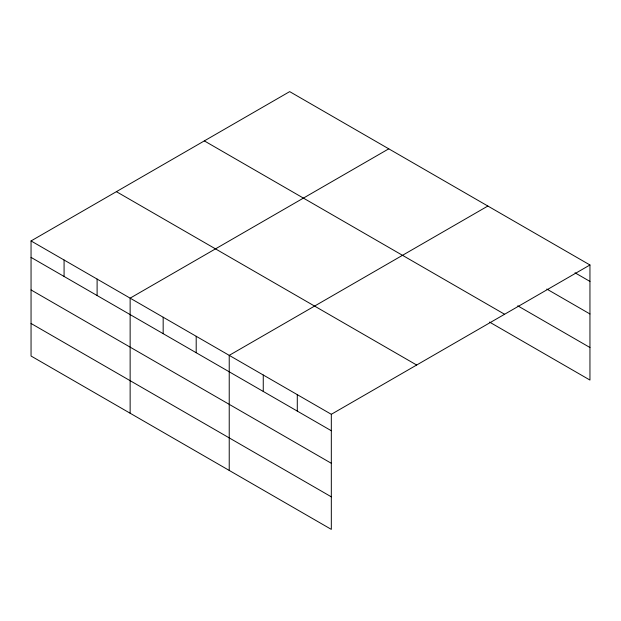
<?xml version="1.0" encoding="UTF-8"?>
<svg xmlns="http://www.w3.org/2000/svg" width="621" height="621" viewBox="0 0 621 621"><rect width="100%" height="100%" fill="white"/><g stroke="black" fill="none" stroke-linecap="round" stroke-linejoin="round"><path stroke-width="0.93" d="M31.05 240.94L331.319 414.3L331.319 529.379L31.05 356.019L31.05 240.94L289.681 91.621L589.95 264.981L589.95 380.06L489.519 322.074M388.769 148.83L130.138 298.15L130.138 413.229M487.858 206.04L229.227 355.359L229.227 470.439M331.319 414.3L589.95 264.981M575.007 272.798L589.95 281.422M546.79 289.052L589.95 313.97M517.743 305.819L589.95 347.512M204.332 140.897L504.601 314.257M116.399 191.664L416.668 365.024M31.05 257.389L331.319 430.741M31.05 289.937L331.319 463.289M31.05 323.471L331.319 496.831M297.288 394.653L297.288 411.094M263.257 375.006L263.257 391.447M196.197 336.287L196.197 352.736M163.168 317.222L163.168 333.663M97.109 279.077L97.109 295.526M64.079 260.013L64.079 276.454"/></g></svg>
